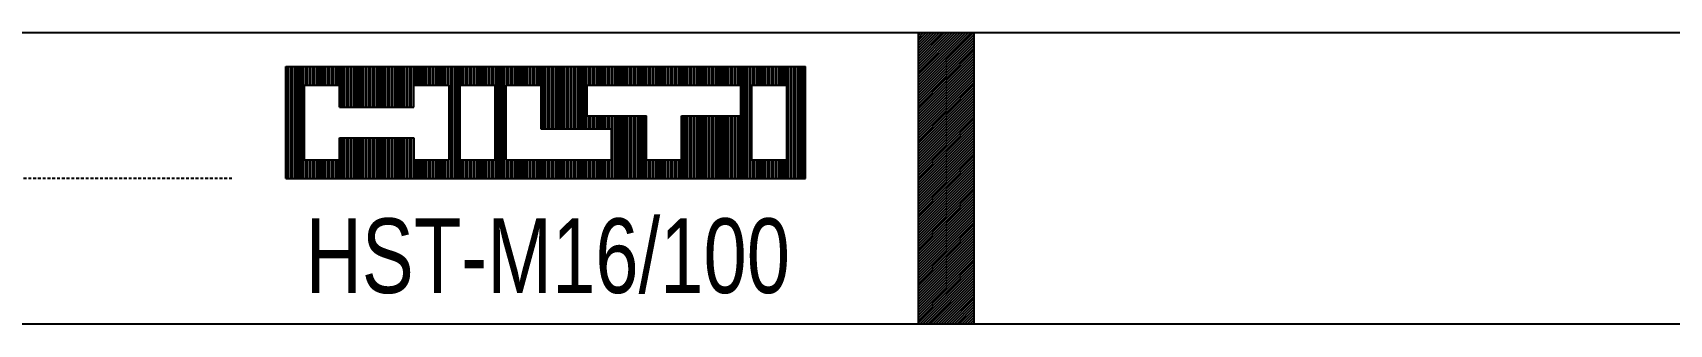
# Model space of a CAD drawing. Header units: millimetres. Extents: x 296 to 4896, y 152 to 3333.
# Drawn here: x 3572.8 to 3660.6, y 1033.8 to 1049.4 of the extents above; entities that cross this region are included whole.
import ezdxf
from ezdxf.enums import TextEntityAlignment as Align

# ---------------------------------------------------------------- set-up
doc = ezdxf.new("R2010")
doc.units = ezdxf.units.MM
doc.linetypes.add('DASHED', pattern=[0.25, 0.15625, -0.09375])
for name, color, linetype in [('1', 1, 'DASHED'), ('10', 1, 'Continuous'), ('2', 3, 'Continuous'), ('3', 4, 'Continuous'), ('4', 2, 'Continuous')]:
    doc.layers.add(name, color=color, linetype=linetype)
doc.styles.get("Standard").update_dxf_attribs({"font": 'arial.ttf'})

# ---------------------------------------------------------------- blocks, each defined once
blk = doc.blocks.new('HST-M16-100')
at = {"layer": '1'}
blk.add_line((-161.819, 0), (-221.621, 0), dxfattribs=at)
at = {"layer": '10'}
for p, q in [((-158.937, 0), (-158.937, 6)), ((-158.937, 6), (-131.055, 6)), ((-158.883, 6), (-158.883, 0)), ((-158.783, 0), (-158.783, 6)), ((-158.683, 6), (-158.683, 0)), ((-158.583, 0), (-158.583, 6)), ((-158.483, 6), (-158.483, 0)), ((-158.383, 0), (-158.383, 6)), ((-158.283, 6), (-158.283, 0)), ((-158.183, 0), (-158.183, 6)), ((-158.083, 6), (-158.083, 0)), ((-157.983, 0), (-157.983, 6)), ((-157.883, 6), (-157.883, 5)), ((-157.783, 5), (-157.783, 6)), ((-157.683, 6), (-157.683, 5)), ((-157.583, 5), (-157.583, 6)), ((-157.483, 6), (-157.483, 5)), ((-157.383, 5), (-157.383, 6)), ((-157.283, 6), (-157.283, 5)), ((-157.183, 5), (-157.183, 6)), ((-157.083, 6), (-157.083, 5)), ((-156.983, 5), (-156.983, 6)), ((-156.883, 6), (-156.883, 5)), ((-156.783, 5), (-156.783, 6)), ((-156.683, 6), (-156.683, 5)), ((-156.583, 5), (-156.583, 6)), ((-156.483, 6), (-156.483, 5)), ((-156.383, 5), (-156.383, 6)), ((-156.283, 6), (-156.283, 5)), ((-156.183, 5), (-156.183, 6)), ((-156.083, 6), (-156.083, 5)), ((-155.983, 3.824), (-155.983, 6)), ((-155.883, 6), (-155.883, 3.824)), ((-155.783, 3.824), (-155.783, 6)), ((-155.683, 6), (-155.683, 3.824)), ((-155.583, 3.824), (-155.583, 6)), ((-155.483, 6), (-155.483, 3.824)), ((-155.383, 3.824), (-155.383, 6)), ((-155.283, 6), (-155.283, 3.824)), ((-155.183, 3.824), (-155.183, 6)), ((-155.083, 6), (-155.083, 3.824)), ((-154.983, 3.824), (-154.983, 6)), ((-154.883, 6), (-154.883, 3.824)), ((-154.783, 3.824), (-154.783, 6)), ((-154.683, 6), (-154.683, 3.824)), ((-154.583, 3.824), (-154.583, 6)), ((-154.483, 6), (-154.483, 3.824)), ((-154.383, 3.824), (-154.383, 6)), ((-154.283, 6), (-154.283, 3.824)), ((-154.183, 3.824), (-154.183, 6)), ((-154.083, 6), (-154.083, 3.824)), ((-153.983, 3.824), (-153.983, 6)), ((-153.883, 6), (-153.883, 3.824)), ((-153.783, 3.824), (-153.783, 6)), ((-153.683, 6), (-153.683, 3.824)), ((-153.583, 3.824), (-153.583, 6)), ((-153.483, 6), (-153.483, 3.824)), ((-153.383, 3.824), (-153.383, 6)), ((-153.283, 6), (-153.283, 3.824)), ((-153.183, 3.824), (-153.183, 6)), ((-153.083, 6), (-153.083, 3.824)), ((-152.983, 3.824), (-152.983, 6)), ((-152.883, 6), (-152.883, 3.824)), ((-152.783, 3.824), (-152.783, 6)), ((-152.683, 6), (-152.683, 3.824)), ((-152.583, 3.824), (-152.583, 6)), ((-152.483, 6), (-152.483, 3.824)), ((-152.383, 3.824), (-152.383, 6)), ((-152.283, 6), (-152.283, 3.824)), ((-152.183, 3.824), (-152.183, 6)), ((-152.083, 6), (-152.083, 3.824)), ((-151.983, 5), (-151.983, 6)), ((-151.883, 6), (-151.883, 5)), ((-151.783, 5), (-151.783, 6)), ((-151.683, 6), (-151.683, 5)), ((-151.583, 5), (-151.583, 6)), ((-151.483, 6), (-151.483, 5)), ((-151.383, 5), (-151.383, 6)), ((-151.283, 6), (-151.283, 5)), ((-151.183, 5), (-151.183, 6)), ((-151.083, 6), (-151.083, 5)), ((-150.983, 5), (-150.983, 6)), ((-150.883, 6), (-150.883, 5)), ((-150.783, 5), (-150.783, 6)), ((-150.683, 6), (-150.683, 5)), ((-150.583, 5), (-150.583, 6)), ((-150.483, 6), (-150.483, 5)), ((-150.383, 5), (-150.383, 6)), ((-150.283, 6), (-150.283, 5)), ((-150.183, 5), (-150.183, 6)), ((-150.083, 6), (-150.083, 0)), ((-149.983, 0), (-149.983, 6)), ((-149.883, 6), (-149.883, 0)), ((-149.783, 0), (-149.783, 6)), ((-149.683, 6), (-149.683, 0)), ((-149.583, 5), (-149.583, 6)), ((-149.483, 6), (-149.483, 5)), ((-149.383, 5), (-149.383, 6)), ((-149.283, 6), (-149.283, 5)), ((-149.183, 5), (-149.183, 6)), ((-149.083, 6), (-149.083, 5)), ((-148.983, 5), (-148.983, 6)), ((-148.883, 6), (-148.883, 5)), ((-148.783, 5), (-148.783, 6)), ((-148.683, 6), (-148.683, 5)), ((-148.583, 5), (-148.583, 6)), ((-148.483, 6), (-148.483, 5)), ((-148.383, 5), (-148.383, 6)), ((-148.283, 6), (-148.283, 5)), ((-148.183, 5), (-148.183, 6)), ((-148.083, 6), (-148.083, 5)), ((-147.983, 5), (-147.983, 6)), ((-147.883, 6), (-147.883, 5)), ((-147.783, 5), (-147.783, 6)), ((-147.683, 6), (-147.683, 0)), ((-147.583, 0), (-147.583, 6)), ((-147.483, 6), (-147.483, 0)), ((-147.383, 0), (-147.383, 6)), ((-147.283, 6), (-147.283, 0)), ((-147.183, 0), (-147.183, 6)), ((-147.083, 6), (-147.083, 5)), ((-146.983, 5), (-146.983, 6)), ((-146.883, 6), (-146.883, 5)), ((-146.783, 5), (-146.783, 6)), ((-146.683, 6), (-146.683, 5)), ((-146.583, 5), (-146.583, 6)), ((-146.483, 6), (-146.483, 5)), ((-146.383, 5), (-146.383, 6)), ((-146.283, 6), (-146.283, 5)), ((-146.183, 5), (-146.183, 6)), ((-146.083, 6), (-146.083, 5)), ((-145.983, 5), (-145.983, 6)), ((-145.883, 6), (-145.883, 5)), ((-145.783, 5), (-145.783, 6)), ((-145.683, 6), (-145.683, 5)), ((-145.583, 5), (-145.583, 6)), ((-145.483, 6), (-145.483, 5)), ((-145.383, 5), (-145.383, 6)), ((-145.283, 6), (-145.283, 5)), ((-145.183, 2.647), (-145.183, 6)), ((-145.083, 6), (-145.083, 2.647)), ((-144.983, 2.647), (-144.983, 6)), ((-144.883, 6), (-144.883, 2.647)), ((-144.783, 2.647), (-144.783, 6)), ((-144.683, 6), (-144.683, 2.647)), ((-144.583, 2.647), (-144.583, 6)), ((-144.483, 6), (-144.483, 2.647)), ((-144.383, 2.647), (-144.383, 6)), ((-144.283, 6), (-144.283, 2.647)), ((-144.183, 2.647), (-144.183, 6)), ((-144.083, 6), (-144.083, 2.647)), ((-143.983, 2.647), (-143.983, 6)), ((-143.883, 6), (-143.883, 2.647)), ((-143.783, 2.647), (-143.783, 6)), ((-143.683, 6), (-143.683, 2.647)), ((-143.583, 2.647), (-143.583, 6)), ((-143.483, 6), (-143.483, 2.647)), ((-143.383, 2.647), (-143.383, 6)), ((-143.283, 6), (-143.283, 2.647)), ((-143.183, 2.647), (-143.183, 6)), ((-143.083, 6), (-143.083, 2.647)), ((-142.983, 2.647), (-142.983, 6)), ((-142.883, 6), (-142.883, 2.647)), ((-142.783, 2.647), (-142.783, 6)), ((-142.683, 6), (-142.683, 5)), ((-142.583, 5), (-142.583, 6)), ((-142.483, 6), (-142.483, 5)), ((-142.383, 5), (-142.383, 6)), ((-142.283, 6), (-142.283, 5)), ((-142.183, 5), (-142.183, 6)), ((-142.083, 6), (-142.083, 5)), ((-141.983, 5), (-141.983, 6)), ((-141.883, 6), (-141.883, 5)), ((-141.783, 5), (-141.783, 6)), ((-141.683, 6), (-141.683, 5)), ((-141.583, 5), (-141.583, 6)), ((-141.483, 6), (-141.483, 5)), ((-141.383, 5), (-141.383, 6)), ((-141.283, 6), (-141.283, 5)), ((-141.183, 5), (-141.183, 6)), ((-141.083, 6), (-141.083, 5)), ((-140.983, 5), (-140.983, 6)), ((-140.883, 6), (-140.883, 5)), ((-140.783, 5), (-140.783, 6)), ((-140.683, 6), (-140.683, 5)), ((-140.583, 5), (-140.583, 6)), ((-140.483, 6), (-140.483, 5)), ((-140.383, 5), (-140.383, 6)), ((-140.283, 6), (-140.283, 5)), ((-140.183, 5), (-140.183, 6)), ((-140.083, 6), (-140.083, 5)), ((-139.983, 5), (-139.983, 6)), ((-139.883, 6), (-139.883, 5)), ((-139.783, 5), (-139.783, 6)), ((-139.683, 6), (-139.683, 5)), ((-139.583, 5), (-139.583, 6)), ((-139.483, 6), (-139.483, 5)), ((-139.383, 5), (-139.383, 6)), ((-139.283, 6), (-139.283, 5)), ((-139.183, 5), (-139.183, 6)), ((-139.083, 6), (-139.083, 5)), ((-138.983, 5), (-138.983, 6)), ((-138.883, 6), (-138.883, 5)), ((-138.783, 5), (-138.783, 6)), ((-138.683, 6), (-138.683, 5)), ((-138.583, 5), (-138.583, 6)), ((-138.483, 6), (-138.483, 5)), ((-138.383, 5), (-138.383, 6)), ((-138.283, 6), (-138.283, 5)), ((-138.183, 5), (-138.183, 6)), ((-138.083, 6), (-138.083, 5)), ((-137.983, 5), (-137.983, 6)), ((-137.883, 6), (-137.883, 5)), ((-137.783, 5), (-137.783, 6)), ((-137.683, 6), (-137.683, 5)), ((-137.583, 5), (-137.583, 6)), ((-137.483, 6), (-137.483, 5)), ((-137.383, 5), (-137.383, 6)), ((-137.283, 6), (-137.283, 5)), ((-137.183, 5), (-137.183, 6)), ((-137.083, 6), (-137.083, 5)), ((-136.983, 5), (-136.983, 6)), ((-136.883, 6), (-136.883, 5)), ((-136.783, 5), (-136.783, 6)), ((-136.683, 6), (-136.683, 5)), ((-136.583, 5), (-136.583, 6)), ((-136.483, 6), (-136.483, 5)), ((-136.383, 5), (-136.383, 6)), ((-136.283, 6), (-136.283, 5)), ((-136.183, 5), (-136.183, 6)), ((-136.083, 6), (-136.083, 5)), ((-135.983, 5), (-135.983, 6)), ((-135.883, 6), (-135.883, 5)), ((-135.783, 5), (-135.783, 6)), ((-135.683, 6), (-135.683, 5)), ((-135.583, 5), (-135.583, 6)), ((-135.483, 6), (-135.483, 5)), ((-135.383, 5), (-135.383, 6)), ((-135.283, 6), (-135.283, 5)), ((-135.183, 5), (-135.183, 6)), ((-135.083, 6), (-135.083, 5)), ((-134.983, 5), (-134.983, 6)), ((-134.883, 6), (-134.883, 5)), ((-134.783, 5), (-134.783, 6)), ((-134.683, 6), (-134.683, 5)), ((-134.583, 5), (-134.583, 6)), ((-134.483, 6), (-134.483, 0)), ((-134.383, 0), (-134.383, 6)), ((-134.283, 6), (-134.283, 0)), ((-134.183, 0), (-134.183, 6)), ((-134.083, 6), (-134.083, 0)), ((-133.983, 0), (-133.983, 6)), ((-133.883, 6), (-133.883, 5)), ((-133.783, 5), (-133.783, 6)), ((-133.683, 6), (-133.683, 5)), ((-133.583, 5), (-133.583, 6)), ((-133.483, 6), (-133.483, 5)), ((-133.383, 5), (-133.383, 6)), ((-133.283, 6), (-133.283, 5)), ((-133.183, 5), (-133.183, 6)), ((-133.083, 6), (-133.083, 5)), ((-132.983, 5), (-132.983, 6)), ((-132.883, 6), (-132.883, 5)), ((-132.783, 5), (-132.783, 6)), ((-132.683, 6), (-132.683, 5)), ((-132.583, 5), (-132.583, 6)), ((-132.483, 6), (-132.483, 5)), ((-132.383, 5), (-132.383, 6)), ((-132.283, 6), (-132.283, 5)), ((-132.183, 5), (-132.183, 6)), ((-132.083, 6), (-132.083, 5)), ((-131.983, 0), (-131.983, 6)), ((-131.883, 6), (-131.883, 0)), ((-131.783, 0), (-131.783, 6)), ((-131.683, 6), (-131.683, 0)), ((-131.583, 0), (-131.583, 6)), ((-131.483, 6), (-131.483, 0)), ((-131.383, 0), (-131.383, 6)), ((-131.283, 6), (-131.283, 0)), ((-131.183, 0), (-131.183, 6)), ((-131.083, 6), (-131.083, 0)), ((-131.055, 0), (-131.055, 6)), ((-157.937, 1), (-157.937, 5)), ((-157.937, 5), (-156.055, 5)), ((-156.055, 3.824), (-156.055, 5)), ((-152.055, 5), (-150.173, 5)), ((-152.055, 3.824), (-152.055, 5)), ((-150.173, 1), (-150.173, 5)), ((-149.585, 5), (-147.702, 5)), ((-149.585, 1), (-149.585, 5)), ((-147.702, 1), (-147.702, 5)), ((-147.114, 5), (-145.232, 5)), ((-147.114, 1), (-147.114, 5)), ((-145.232, 2.647), (-145.232, 5)), ((-142.761, 5), (-134.526, 5)), ((-142.761, 3.353), (-142.761, 5)), ((-134.526, 3.353), (-134.526, 5)), ((-133.937, 5), (-132.055, 5)), ((-133.937, 1), (-133.937, 5)), ((-132.055, 1), (-132.055, 5)), ((-156.055, 3.824), (-152.055, 3.824)), ((-141.467, 2.647), (-145.232, 2.647)), ((-142.761, 3.353), (-139.584, 3.353)), ((-142.683, 3.353), (-142.683, 2.647)), ((-142.583, 2.647), (-142.583, 3.353)), ((-142.483, 3.353), (-142.483, 2.647)), ((-142.383, 2.647), (-142.383, 3.353)), ((-142.283, 3.353), (-142.283, 2.647)), ((-142.183, 2.647), (-142.183, 3.353)), ((-142.083, 3.353), (-142.083, 2.647)), ((-141.983, 2.647), (-141.983, 3.353)), ((-141.883, 3.353), (-141.883, 2.647)), ((-141.783, 2.647), (-141.783, 3.353)), ((-141.683, 3.353), (-141.683, 2.647)), ((-141.583, 2.647), (-141.583, 3.353)), ((-141.483, 3.353), (-141.483, 2.647)), ((-141.467, 1), (-141.467, 2.647)), ((-141.383, 0), (-141.383, 3.353)), ((-141.283, 3.353), (-141.283, 0)), ((-141.183, 0), (-141.183, 3.353)), ((-141.083, 3.353), (-141.083, 0)), ((-140.983, 0), (-140.983, 3.353)), ((-140.883, 3.353), (-140.883, 0)), ((-140.783, 0), (-140.783, 3.353)), ((-140.683, 3.353), (-140.683, 0)), ((-140.583, 0), (-140.583, 3.353)), ((-140.483, 3.353), (-140.483, 0)), ((-140.383, 0), (-140.383, 3.353)), ((-140.283, 3.353), (-140.283, 0)), ((-140.183, 0), (-140.183, 3.353)), ((-140.083, 3.353), (-140.083, 0)), ((-139.983, 0), (-139.983, 3.353)), ((-139.883, 3.353), (-139.883, 0)), ((-139.783, 0), (-139.783, 3.353)), ((-139.683, 3.353), (-139.683, 0)), ((-139.584, 1), (-139.584, 3.353)), ((-137.702, 1), (-137.702, 3.353)), ((-137.702, 3.353), (-134.526, 3.353)), ((-137.683, 3.353), (-137.683, 0)), ((-137.583, 0), (-137.583, 3.353)), ((-137.483, 3.353), (-137.483, 0)), ((-137.383, 0), (-137.383, 3.353)), ((-137.283, 3.353), (-137.283, 0)), ((-137.183, 0), (-137.183, 3.353)), ((-137.083, 3.353), (-137.083, 0)), ((-136.983, 0), (-136.983, 3.353)), ((-136.883, 3.353), (-136.883, 0)), ((-136.783, 0), (-136.783, 3.353)), ((-136.683, 3.353), (-136.683, 0)), ((-136.583, 0), (-136.583, 3.353)), ((-136.483, 3.353), (-136.483, 0)), ((-136.383, 0), (-136.383, 3.353)), ((-136.283, 3.353), (-136.283, 0)), ((-136.183, 0), (-136.183, 3.353)), ((-136.083, 3.353), (-136.083, 0)), ((-135.983, 0), (-135.983, 3.353)), ((-135.883, 3.353), (-135.883, 0)), ((-135.783, 0), (-135.783, 3.353)), ((-135.683, 3.353), (-135.683, 0)), ((-135.583, 0), (-135.583, 3.353)), ((-135.483, 3.353), (-135.483, 0)), ((-135.383, 0), (-135.383, 3.353)), ((-135.283, 3.353), (-135.283, 0)), ((-135.183, 0), (-135.183, 3.353)), ((-135.083, 3.353), (-135.083, 0)), ((-134.983, 0), (-134.983, 3.353)), ((-134.883, 3.353), (-134.883, 0)), ((-134.783, 0), (-134.783, 3.353)), ((-134.683, 3.353), (-134.683, 0)), ((-134.583, 0), (-134.583, 3.353)), ((-156.055, 1), (-156.055, 2.176)), ((-156.055, 2.176), (-152.055, 2.176)), ((-155.983, 0), (-155.983, 2.176)), ((-155.883, 2.176), (-155.883, 0)), ((-155.783, 0), (-155.783, 2.176)), ((-155.683, 2.176), (-155.683, 0)), ((-155.583, 0), (-155.583, 2.176)), ((-155.483, 2.176), (-155.483, 0)), ((-155.383, 0), (-155.383, 2.176)), ((-155.283, 2.176), (-155.283, 0)), ((-155.183, 0), (-155.183, 2.176)), ((-155.083, 2.176), (-155.083, 0)), ((-154.983, 0), (-154.983, 2.176)), ((-154.883, 2.176), (-154.883, 0)), ((-154.783, 0), (-154.783, 2.176)), ((-154.683, 2.176), (-154.683, 0)), ((-154.583, 0), (-154.583, 2.176)), ((-154.483, 2.176), (-154.483, 0)), ((-154.383, 0), (-154.383, 2.176)), ((-154.283, 2.176), (-154.283, 0)), ((-154.183, 0), (-154.183, 2.176)), ((-154.083, 2.176), (-154.083, 0)), ((-153.983, 0), (-153.983, 2.176)), ((-153.883, 2.176), (-153.883, 0)), ((-153.783, 0), (-153.783, 2.176)), ((-153.683, 2.176), (-153.683, 0)), ((-153.583, 0), (-153.583, 2.176)), ((-153.483, 2.176), (-153.483, 0)), ((-153.383, 0), (-153.383, 2.176)), ((-153.283, 2.176), (-153.283, 0)), ((-153.183, 0), (-153.183, 2.176)), ((-153.083, 2.176), (-153.083, 0)), ((-152.983, 0), (-152.983, 2.176)), ((-152.883, 2.176), (-152.883, 0)), ((-152.783, 0), (-152.783, 2.176)), ((-152.683, 2.176), (-152.683, 0)), ((-152.583, 0), (-152.583, 2.176)), ((-152.483, 2.176), (-152.483, 0)), ((-152.383, 0), (-152.383, 2.176)), ((-152.283, 2.176), (-152.283, 0)), ((-152.183, 0), (-152.183, 2.176)), ((-152.083, 2.176), (-152.083, 0)), ((-152.055, 2.176), (-152.055, 1)), ((-157.937, 1), (-156.055, 1)), ((-157.883, 1), (-157.883, 0)), ((-157.783, 0), (-157.783, 1)), ((-157.683, 1), (-157.683, 0)), ((-157.583, 0), (-157.583, 1)), ((-157.483, 1), (-157.483, 0)), ((-157.383, 0), (-157.383, 1)), ((-157.283, 1), (-157.283, 0)), ((-157.183, 0), (-157.183, 1)), ((-157.083, 1), (-157.083, 0)), ((-156.983, 0), (-156.983, 1)), ((-156.883, 1), (-156.883, 0)), ((-156.783, 0), (-156.783, 1)), ((-156.683, 1), (-156.683, 0)), ((-156.583, 0), (-156.583, 1)), ((-156.483, 1), (-156.483, 0)), ((-156.383, 0), (-156.383, 1)), ((-156.283, 1), (-156.283, 0)), ((-156.183, 0), (-156.183, 1)), ((-156.083, 1), (-156.083, 0)), ((-152.055, 1), (-150.173, 1)), ((-151.983, 0), (-151.983, 1)), ((-151.883, 1), (-151.883, 0)), ((-151.783, 0), (-151.783, 1)), ((-151.683, 1), (-151.683, 0)), ((-151.583, 0), (-151.583, 1)), ((-151.483, 1), (-151.483, 0)), ((-151.383, 0), (-151.383, 1)), ((-151.283, 1), (-151.283, 0)), ((-151.183, 0), (-151.183, 1)), ((-151.083, 1), (-151.083, 0)), ((-150.983, 0), (-150.983, 1)), ((-150.883, 1), (-150.883, 0)), ((-150.783, 0), (-150.783, 1)), ((-150.683, 1), (-150.683, 0)), ((-150.583, 0), (-150.583, 1)), ((-150.483, 1), (-150.483, 0)), ((-150.383, 0), (-150.383, 1)), ((-150.283, 1), (-150.283, 0)), ((-150.183, 0), (-150.183, 1)), ((-149.585, 1), (-147.702, 1)), ((-149.583, 0), (-149.583, 1)), ((-149.483, 1), (-149.483, 0)), ((-149.383, 0), (-149.383, 1)), ((-149.283, 1), (-149.283, 0)), ((-149.183, 0), (-149.183, 1)), ((-149.083, 1), (-149.083, 0)), ((-148.983, 0), (-148.983, 1)), ((-148.883, 1), (-148.883, 0)), ((-148.783, 0), (-148.783, 1)), ((-148.683, 1), (-148.683, 0)), ((-148.583, 0), (-148.583, 1)), ((-148.483, 1), (-148.483, 0)), ((-148.383, 0), (-148.383, 1)), ((-148.283, 1), (-148.283, 0)), ((-148.183, 0), (-148.183, 1)), ((-148.083, 1), (-148.083, 0)), ((-147.983, 0), (-147.983, 1)), ((-147.883, 1), (-147.883, 0)), ((-147.783, 0), (-147.783, 1)), ((-147.114, 1), (-141.467, 1)), ((-147.083, 1), (-147.083, 0)), ((-146.983, 0), (-146.983, 1)), ((-146.883, 1), (-146.883, 0)), ((-146.783, 0), (-146.783, 1)), ((-146.683, 1), (-146.683, 0)), ((-146.583, 0), (-146.583, 1)), ((-146.483, 1), (-146.483, 0)), ((-146.383, 0), (-146.383, 1)), ((-146.283, 1), (-146.283, 0)), ((-146.183, 0), (-146.183, 1)), ((-146.083, 1), (-146.083, 0)), ((-145.983, 0), (-145.983, 1)), ((-145.883, 1), (-145.883, 0)), ((-145.783, 0), (-145.783, 1)), ((-145.683, 1), (-145.683, 0)), ((-145.583, 0), (-145.583, 1)), ((-145.483, 1), (-145.483, 0)), ((-145.383, 0), (-145.383, 1)), ((-145.283, 1), (-145.283, 0)), ((-145.183, 0), (-145.183, 1)), ((-145.083, 1), (-145.083, 0)), ((-144.983, 0), (-144.983, 1)), ((-144.883, 1), (-144.883, 0)), ((-144.783, 0), (-144.783, 1)), ((-144.683, 1), (-144.683, 0)), ((-144.583, 0), (-144.583, 1)), ((-144.483, 1), (-144.483, 0)), ((-144.383, 0), (-144.383, 1)), ((-144.283, 1), (-144.283, 0)), ((-144.183, 0), (-144.183, 1)), ((-144.083, 1), (-144.083, 0)), ((-143.983, 0), (-143.983, 1)), ((-143.883, 1), (-143.883, 0)), ((-143.783, 0), (-143.783, 1)), ((-143.683, 1), (-143.683, 0)), ((-143.583, 0), (-143.583, 1)), ((-143.483, 1), (-143.483, 0)), ((-143.383, 0), (-143.383, 1)), ((-143.283, 1), (-143.283, 0)), ((-143.183, 0), (-143.183, 1)), ((-143.083, 1), (-143.083, 0)), ((-142.983, 0), (-142.983, 1)), ((-142.883, 1), (-142.883, 0)), ((-142.783, 0), (-142.783, 1)), ((-142.683, 1), (-142.683, 0)), ((-142.583, 0), (-142.583, 1)), ((-142.483, 1), (-142.483, 0)), ((-142.383, 0), (-142.383, 1)), ((-142.283, 1), (-142.283, 0)), ((-142.183, 0), (-142.183, 1)), ((-142.083, 1), (-142.083, 0)), ((-141.983, 0), (-141.983, 1)), ((-141.883, 1), (-141.883, 0)), ((-141.783, 0), (-141.783, 1)), ((-141.683, 1), (-141.683, 0)), ((-141.583, 0), (-141.583, 1)), ((-141.483, 1), (-141.483, 0)), ((-139.584, 1), (-137.702, 1)), ((-139.583, 0), (-139.583, 1)), ((-139.483, 1), (-139.483, 0)), ((-139.383, 0), (-139.383, 1)), ((-139.283, 1), (-139.283, 0)), ((-139.183, 0), (-139.183, 1)), ((-139.083, 1), (-139.083, 0)), ((-138.983, 0), (-138.983, 1)), ((-138.883, 1), (-138.883, 0)), ((-138.783, 0), (-138.783, 1)), ((-138.683, 1), (-138.683, 0)), ((-138.583, 0), (-138.583, 1)), ((-138.483, 1), (-138.483, 0)), ((-138.383, 0), (-138.383, 1)), ((-138.283, 1), (-138.283, 0)), ((-138.183, 0), (-138.183, 1)), ((-138.083, 1), (-138.083, 0)), ((-137.983, 0), (-137.983, 1)), ((-137.883, 1), (-137.883, 0)), ((-137.783, 0), (-137.783, 1)), ((-133.937, 1), (-132.055, 1)), ((-133.883, 1), (-133.883, 0)), ((-133.783, 0), (-133.783, 1)), ((-133.683, 1), (-133.683, 0)), ((-133.583, 0), (-133.583, 1)), ((-133.483, 1), (-133.483, 0)), ((-133.383, 0), (-133.383, 1)), ((-133.283, 1), (-133.283, 0)), ((-133.183, 0), (-133.183, 1)), ((-133.083, 1), (-133.083, 0)), ((-132.983, 0), (-132.983, 1)), ((-132.883, 1), (-132.883, 0)), ((-132.783, 0), (-132.783, 1)), ((-132.683, 1), (-132.683, 0)), ((-132.583, 0), (-132.583, 1)), ((-132.483, 1), (-132.483, 0)), ((-132.383, 0), (-132.383, 1)), ((-132.283, 1), (-132.283, 0)), ((-132.183, 0), (-132.183, 1)), ((-132.083, 1), (-132.083, 0)), ((-158.937, 0), (-131.055, 0))]:
    blk.add_line(p, q, dxfattribs=at)
at = {"layer": '2'}
for p, q in [((-22, 7.8), (-179, 7.8)), ((-125, -7.8), (-125, 7.8)), ((-122, -7.8), (-122, 7.8)), ((-22, -7.8), (-179, -7.8))]:
    blk.add_line(p, q, dxfattribs=at)
at = {"layer": '4'}
for p, q in [((-122.052, 7.8), (-125, 4.852)), ((-125, 4.994), (-122.194, 7.8)), ((-122.335, 7.8), (-125, 5.135)), ((-125, 5.277), (-122.477, 7.8)), ((-122.618, 7.8), (-125, 5.418)), ((-125, 5.56), (-122.76, 7.8)), ((-122.901, 7.8), (-125, 5.701)), ((-125, 5.842), (-123.042, 7.8)), ((-123.184, 7.8), (-125, 5.984)), ((-125, 6.125), (-123.325, 7.8)), ((-123.467, 7.8), (-125, 6.267)), ((-125, 6.408), (-123.608, 7.8)), ((-123.749, 7.8), (-125, 6.549)), ((-125, 6.691), (-123.891, 7.8)), ((-124.032, 7.8), (-125, 6.832)), ((-125, 6.974), (-124.174, 7.8)), ((-124.315, 7.8), (-125, 7.115)), ((-125, 7.257), (-124.457, 7.8)), ((-124.598, 7.8), (-125, 7.398)), ((-125, 7.539), (-124.739, 7.8)), ((-124.881, 7.8), (-125, 7.681)), ((-125, 4.711), (-122, 7.711)), ((-122, 7.57), (-125, 4.57)), ((-125, 4.428), (-122, 7.428)), ((-122, 7.287), (-125, 4.287)), ((-125, 4.145), (-122, 7.145)), ((-122, 7.004), (-125, 4.004)), ((-125, 3.862), (-122, 6.862)), ((-122, 6.721), (-125, 3.721)), ((-125, 3.58), (-122, 6.58)), ((-122, 6.438), (-125, 3.438)), ((-125, 3.297), (-122, 6.297)), ((-122, 6.155), (-125, 3.155)), ((-125, 3.014), (-122, 6.014)), ((-122, 5.873), (-125, 2.873)), ((-125, 2.731), (-122, 5.731)), ((-122, 5.59), (-125, 2.59)), ((-125, 2.448), (-122, 5.448)), ((-122, 5.307), (-125, 2.307)), ((-125, 2.165), (-122, 5.165)), ((-122, 5.024), (-125, 2.024)), ((-125, 1.883), (-122, 4.883)), ((-122, 4.741), (-125, 1.741)), ((-125, 1.6), (-122, 4.6)), ((-122, 4.458), (-125, 1.458)), ((-125, 1.317), (-122, 4.317)), ((-122, 4.175), (-125, 1.175)), ((-125, 1.034), (-122, 4.034)), ((-122, 3.893), (-125, 0.893)), ((-125, 0.751), (-122, 3.751)), ((-122, 3.61), (-125, 0.61)), ((-125, 0.468), (-122, 3.468)), ((-122, 3.327), (-125, 0.327)), ((-125, 0.186), (-122, 3.186)), ((-122, 3.044), (-125, 0.044)), ((-125, -0.097), (-122, 2.903)), ((-122, 2.761), (-125, -0.239)), ((-125, -0.38), (-122, 2.62)), ((-122, 2.478), (-125, -0.522)), ((-125, -0.663), (-122, 2.337)), ((-122, 2.196), (-125, -0.804)), ((-125, -0.946), (-122, 2.054)), ((-122, 1.913), (-125, -1.087)), ((-125, -1.229), (-122, 1.771)), ((-122, 1.63), (-125, -1.37)), ((-125, -1.512), (-122, 1.488)), ((-122, 1.347), (-125, -1.653)), ((-125, -1.794), (-122, 1.206)), ((-122, 1.064), (-125, -1.936)), ((-125, -2.077), (-122, 0.923)), ((-122, 0.781), (-125, -2.219)), ((-125, -2.36), (-122, 0.64)), ((-122, 0.499), (-125, -2.501)), ((-125, -2.643), (-122, 0.357)), ((-122, 0.216), (-125, -2.784)), ((-125, -2.926), (-122, 0.074)), ((-122, -0.067), (-125, -3.067)), ((-125, -3.209), (-122, -0.209)), ((-122, -0.35), (-125, -3.35)), ((-125, -3.491), (-122, -0.491)), ((-122, -0.633), (-125, -3.633)), ((-125, -3.774), (-122, -0.774)), ((-122, -0.916), (-125, -3.916)), ((-125, -4.057), (-122, -1.057)), ((-122, -1.199), (-125, -4.199)), ((-125, -4.34), (-122, -1.34)), ((-122, -1.481), (-125, -4.481)), ((-125, -4.623), (-122, -1.623)), ((-122, -1.764), (-125, -4.764)), ((-125, -4.906), (-122, -1.906)), ((-122, -2.047), (-125, -5.047)), ((-125, -5.188), (-122, -2.188)), ((-122, -2.33), (-125, -5.33)), ((-125, -5.471), (-122, -2.471)), ((-122, -2.613), (-125, -5.613)), ((-125, -5.754), (-122, -2.754)), ((-122, -2.896), (-125, -5.896)), ((-125, -6.037), (-122, -3.037)), ((-122, -3.178), (-125, -6.178)), ((-125, -6.32), (-122, -3.32)), ((-122, -3.461), (-125, -6.461)), ((-125, -6.603), (-122, -3.603)), ((-122, -3.744), (-125, -6.744)), ((-125, -6.886), (-122, -3.886)), ((-122, -4.027), (-125, -7.027)), ((-125, -7.168), (-122, -4.168)), ((-122, -4.31), (-125, -7.31)), ((-125, -7.451), (-122, -4.451)), ((-122, -4.593), (-125, -7.593)), ((-125, -7.734), (-122, -4.734)), ((-122, -4.875), (-124.925, -7.8)), ((-124.783, -7.8), (-122, -5.017)), ((-122, -5.158), (-124.642, -7.8)), ((-124.5, -7.8), (-122, -5.3)), ((-122, -5.441), (-124.359, -7.8)), ((-124.217, -7.8), (-122, -5.583)), ((-122, -5.724), (-124.076, -7.8)), ((-123.935, -7.8), (-122, -5.865)), ((-122, -6.007), (-123.793, -7.8)), ((-123.652, -7.8), (-122, -6.148)), ((-122, -6.29), (-123.51, -7.8)), ((-123.369, -7.8), (-122, -6.431)), ((-122, -6.573), (-123.227, -7.8)), ((-123.086, -7.8), (-122, -6.714)), ((-122, -6.855), (-122.945, -7.8)), ((-122.803, -7.8), (-122, -6.997)), ((-122, -7.138), (-122.662, -7.8)), ((-122.52, -7.8), (-122, -7.28)), ((-122, -7.421), (-122.379, -7.8)), ((-122.237, -7.8), (-122, -7.563)), ((-122, -7.704), (-122.096, -7.8))]:
    blk.add_line(p, q, dxfattribs=at)
at = {"layer": '3', "width": 0.747083}
blk.add_text('HST-M16/100', height=4, dxfattribs=at).set_placement((-144.875, -6.134), align=Align.CENTER)

msp = doc.modelspace()

# ---------------------------------------------------------------- block references
at = {"color": 3}
msp.add_blockref('HST-M16-100', (3745.298, 1041.638), dxfattribs=at)

doc.saveas('drawing.dxf')
